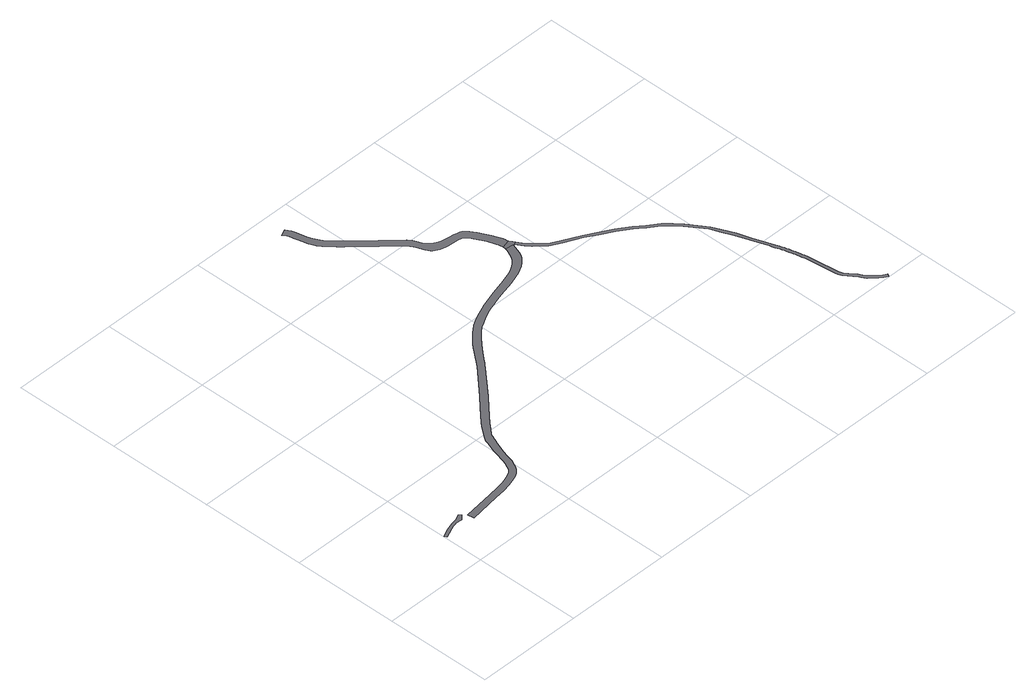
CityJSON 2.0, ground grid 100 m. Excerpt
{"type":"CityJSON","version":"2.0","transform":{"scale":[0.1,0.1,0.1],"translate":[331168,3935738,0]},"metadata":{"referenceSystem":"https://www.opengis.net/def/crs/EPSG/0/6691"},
"CityObjects":{
"road1":{"type":"Road","geometry":[{"type":"MultiSurface","lod":"1","boundaries":[[[0,1,2,3,4,5,6,7,8,9,10,11,12,13,14,15,16,17,18,19,20,21]]]}]},
"road2":{"type":"Road","attributes":{"function":"3","RoadStructureAttribute.sectionType":"1"},"geometry":[{"type":"MultiSurface","lod":"1","boundaries":[[[22,23,24,25,26,27,28,29,30,31,32,33,34,35,36,37,38,39,40,41,42,43,44,45,46,47,48,49,50,51,52,53,54,55,56,57,58,59,60,61,62,63,64,65,66,67,68,69,70,71,72,73,74,75,76,77,78,79,80,81,82,83,84,85,86,87,88,89,90,91,92,93,94,95,96,97,98,99,100,101,102,103,104,105,106,107,108,109,110,111,112,113,114,115,116,117,118,119,120,121,122,123,124,125,126]]]}]},
"road3":{"type":"Road","attributes":{"function":"3","RoadStructureAttribute.sectionType":"1"},"geometry":[{"type":"MultiSurface","lod":"1","boundaries":[[[127,128,129,130,131,132,133,134,135,136,137,138,139,140,141,142,143,144,145,146,147,148,149,150,151,152,153,154,155,156,157,158,159,160,161,162,163,164,165,166,167,168,169,170,171,172,173,174,175,176,177,178,179,180,181,182,183,184,185,186,187,188,189,190,191,192,193,194,195,196,197,198,199,200,201,202,203,204,205,206,207,208,209,210,211,212,213]]]}]},
"road4":{"type":"Road","geometry":[{"type":"MultiSurface","lod":"1","boundaries":[[[214,215,216,127,213,22,126]]]}]},
"road5":{"type":"Road","attributes":{"RoadStructureAttribute.sectionType":"1"},"geometry":[{"type":"MultiSurface","lod":"1","boundaries":[[[217,218,219,220,221,222,223,224,225,226,227,228,229,230,231,232,233,234,235,236,237,238,239,240,241,242,243,244,245,246,247,248,249,250,251,252,253,254,255,256,257,258,259,260,261,262,263,264,265,266,267,268,269,270,271,272,273,274,275,276,277,278,279,280,281,282,283,284,285,286,287,288,289,290,291,292,293,294,295,296,297,298,299,300,301,302,303,304,305,306,307,308,309,310,311,312,313,314,315,316,317,318,319,215,214]]]}]}
},
"vertices":[
[288,476,0],[279,486,0],[269,493,0],[218,470,0],[186,464,0],[162,457,0],[134,450,0],[105,440,0],[81,432,0],[49,417,0],[8,398,0],[18,375,0],[59,394,0],[91,408,0],[113,416,0],[142,426,0],[168,433,0],[189,439,0],[209,439,0],[223,437,0],[234,435,0],[243,432,0],
[2801,2395,0],[2794,2375,0],[2768,2309,0],[2753,2283,0],[2740,2267,0],[2709,2238,0],[2683,2218,0],[2653,2202,0],[2607,2180,0],[2558,2161,0],[2556,2161,0],[2516,2149,0],[2364,2107,0],[2206,2060,0],[2164,2043,0],[2108,2020,0],[2045,1991,0],[2017,1975,0],[1973,1949,0],[1934,1921,0],[1906,1898,0],[1857,1853,0],[1809,1803,0],[1784,1774,0],[1749,1730,0],[1641,1599,0],[1598,1548,0],[1399,1338,0],[1306,1243,0],[1183,1115,0],[1154,1082,0],[1108,1025,0],[1080,986,0],[1072,972,0],[1052,942,0],[1040,908,0],[1023,865,0],[1007,810,0],[996,772,0],[973,686,0],[961,649,0],[942,606,0],[922,575,0],[901,554,0],[877,541,0],[828,521,0],[777,504,0],[715,492,0],[616,482,0],[320,439,0],[328,379,0],[623,422,0],[724,432,0],[792,446,0],[849,465,0],[904,487,0],[937,506,0],[968,535,0],[983,556,0],[1000,586,0],[1019,628,0],[1027,655,0],[1041,705,0],[1052,751,0],[1090,854,0],[1099,878,0],[1112,912,0],[1123,938,0],[1126,944,0],[1139,966,0],[1143,972,0],[1205,1041,0],[1223,1062,0],[1351,1195,0],[1442,1289,0],[1665,1536,0],[1696,1567,0],[1715,1589,0],[1722,1597,0],[1742,1622,0],[1789,1679,0],[1849,1747,0],[1915,1816,0],[1957,1853,0],[2000,1888,0],[2049,1918,0],[2091,1939,0],[2129,1959,0],[2181,1981,0],[2219,1996,0],[2258,2007,0],[2319,2025,0],[2382,2043,0],[2534,2084,0],[2613,2109,0],[2659,2125,0],[2697,2143,0],[2737,2166,0],[2768,2190,0],[2810,2232,0],[2830,2261,0],[2844,2292,0],[2853,2315,0],[2867,2355,0],[2875,2383,0],
[2882,2444,0],[2881,2450,0],[2879,2469,0],[2878,2474,0],[2872,2497,0],[2855,2542,0],[2838,2586,0],[2820,2626,0],[2788,2694,0],[2755,2746,0],[2742,2759,0],[2714,2782,0],[2700,2789,0],[2674,2796,0],[2647,2803,0],[2603,2809,0],[2554,2816,0],[2526,2821,0],[2498,2829,0],[2483,2837,0],[2468,2847,0],[2450,2861,0],[2415,2896,0],[2401,2921,0],[2385,2961,0],[2370,2990,0],[2356,3010,0],[2343,3028,0],[2244,3127,0],[2190,3180,0],[2156,3211,0],[2116,3249,0],[2093,3272,0],[2004,3365,0],[1926,3454,0],[1891,3499,0],[1868,3537,0],[1851,3575,0],[1835,3617,0],[1810,3716,0],[1799,3751,0],[1786,3779,0],[1773,3797,0],[1712,3769,0],[1726,3752,0],[1741,3719,0],[1753,3679,0],[1762,3641,0],[1785,3548,0],[1797,3515,0],[1812,3488,0],[1835,3452,0],[1856,3426,0],[1907,3367,0],[1951,3321,0],[2119,3156,0],[2143,3132,0],[2202,3075,0],[2272,3005,0],[2285,2989,0],[2297,2975,0],[2310,2956,0],[2324,2930,0],[2331,2911,0],[2357,2841,0],[2369,2819,0],[2381,2804,0],[2393,2793,0],[2428,2770,0],[2444,2762,0],[2465,2754,0],[2488,2747,0],[2515,2743,0],[2544,2741,0],[2623,2735,0],[2652,2727,0],[2671,2716,0],[2690,2701,0],[2701,2686,0],[2715,2660,0],[2748,2597,0],[2765,2560,0],[2792,2485,0],[2798,2467,0],[2799,2460,0],[2801,2448,0],[2803,2423,0],
[2885,2382,0],[2910,2399,0],[2897,2419,0],
[2929,2315,0],[2966,2268,0],[3013,2225,0],[3060,2176,0],[3159,2121,0],[3317,2047,0],[3422,1986,0],[3543,1919,0],[3658,1837,0],[3727,1783,0],[3741,1771,0],[3838,1700,0],[3897,1642,0],[3951,1574,0],[4065,1407,0],[4100,1326,0],[4149,1215,0],[4190,1089,0],[4235,964,0],[4246,935,0],[4254,907,0],[4262,882,0],[4269,863,0],[4275,844,0],[4281,825,0],[4287,806,0],[4293,787,0],[4298,768,0],[4303,749,0],[4308,730,0],[4309,725,0],[4313,710,0],[4317,691,0],[4322,672,0],[4325,652,0],[4329,633,0],[4333,613,0],[4336,593,0],[4340,574,0],[4350,490,0],[4358,407,0],[4365,339,0],[4372,311,0],[4385,281,0],[4437,210,0],[4453,187,0],[4470,153,0],[4495,115,0],[4531,78,0],[4561,53,0],[4594,28,0],[4628,9,0],[4643,35,0],[4611,53,0],[4580,76,0],[4552,100,0],[4519,134,0],[4496,168,0],[4479,202,0],[4462,227,0],[4411,296,0],[4401,320,0],[4395,344,0],[4388,410,0],[4380,493,0],[4369,579,0],[4366,599,0],[4362,618,0],[4359,638,0],[4355,658,0],[4351,678,0],[4347,697,0],[4344,709,0],[4342,717,0],[4337,737,0],[4332,756,0],[4327,776,0],[4322,795,0],[4316,815,0],[4310,834,0],[4304,853,0],[4297,872,0],[4291,891,0],[4278,934,0],[4263,975,0],[4219,1099,0],[4177,1225,0],[4128,1338,0],[4091,1422,0],[3976,1592,0],[3919,1662,0],[3858,1722,0],[3760,1795,0],[3759,1795,0],[3676,1861,0],[3559,1944,0],[3436,2012,0],[3331,2073,0],[3173,2148,0],[3079,2200,0],[3034,2247,0],[2989,2289,0],[2953,2333,0]
]}
